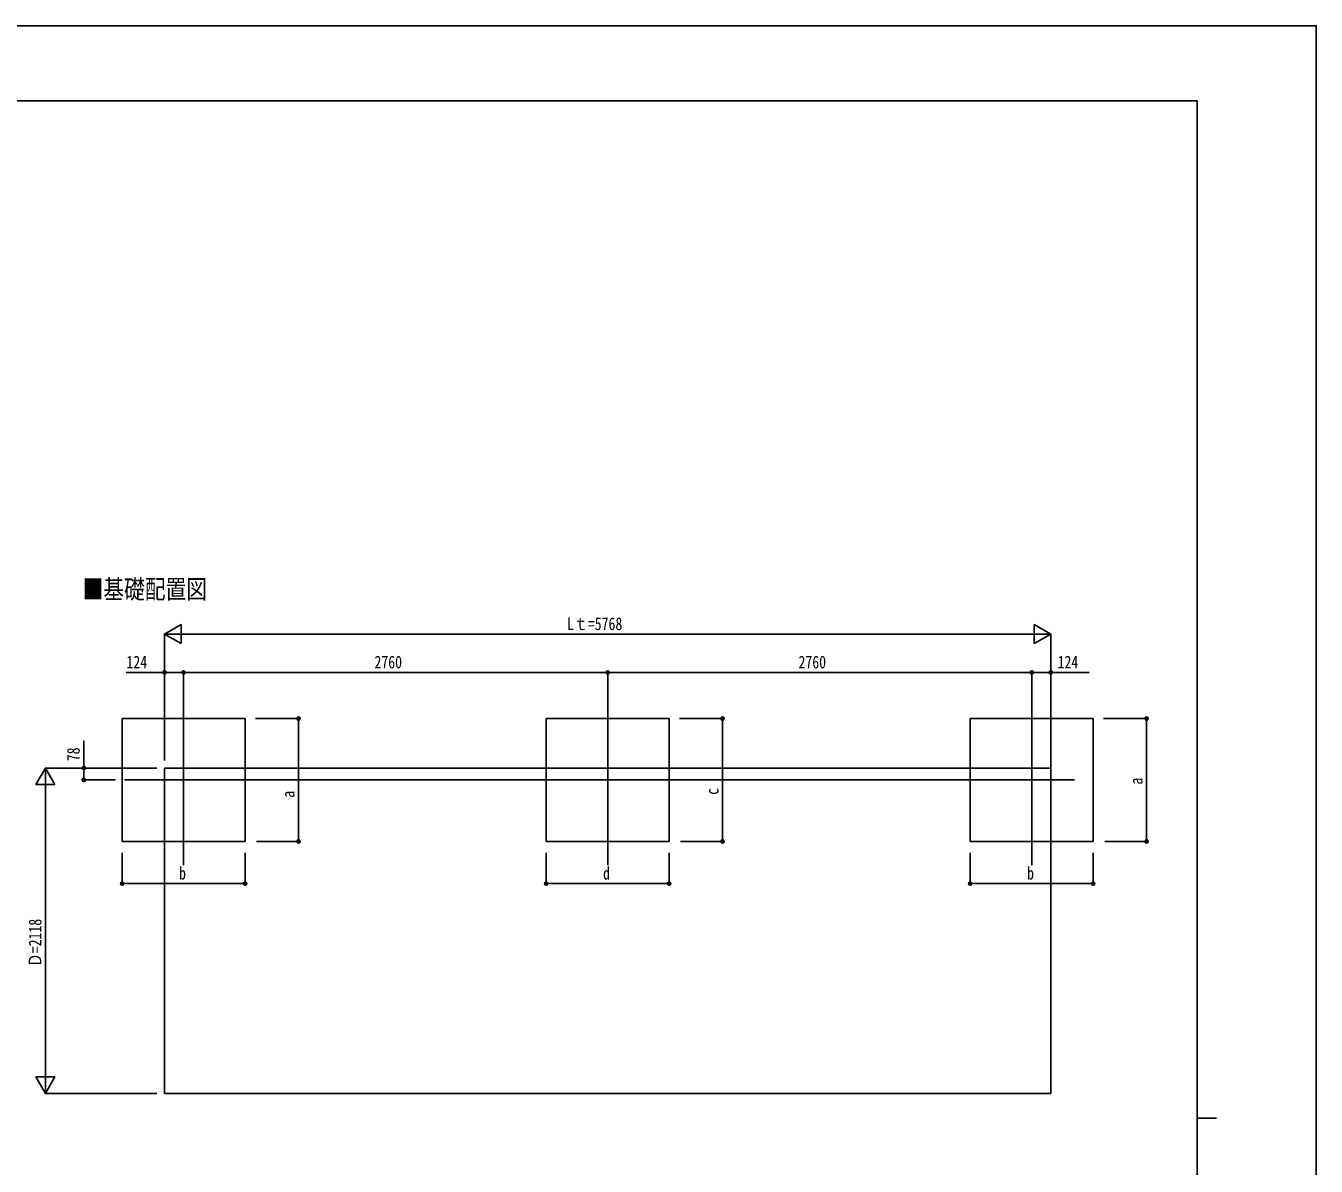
# Model space of a CAD drawing. Units: millimetres, scale not verified. Extents: x -10512 to 10512, y -7425 to 7425.
# Drawn here: x 2114 to 10512, y 0 to 7425 of the extents above; entities that cross this region are included whole.
import ezdxf
from ezdxf.enums import TextEntityAlignment as Align

# ---------------------------------------------------------------- set-up
doc = ezdxf.new("R2010")
doc.units = ezdxf.units.MM
doc.header["$LTSCALE"] = 30
for name, color, linetype in [('0-2_USER1', 3, 'Continuous'), ('0-3_YKK_12', 2, 'Continuous'), ('0-5_YKK_A1', 4, 'Continuous'), ('0-6_YKK_D', 6, 'Continuous'), ('0-7_YKK_ZWAK', 7, 'Continuous')]:
    doc.layers.add(name, color=color, linetype=linetype)
doc.styles.add('ＭＳ ゴシック', font='')
doc.styles.get('ＭＳ ゴシック').set_extended_font_data('MS Gothic')

msp = doc.modelspace()

# ---------------------------------------------------------------- linework, layer by layer
at = {"layer": '0-3_YKK_12'}
for p, q in [((3140.83, 2954.82), (3140.83, 1959.65)), ((5900.83, 2954.82), (5900.83, 1959.65)), ((8660.83, 2954.82), (8660.83, 1959.65)), ((2755.87, 2514.74), (6074.97, 2514.74)), ((5619.87, 2514.74), (8938.97, 2514.74))]:
    msp.add_line(p, q, dxfattribs=at)
at = {"layer": '0-5_YKK_A1'}
for p, q in [((3016.83, 2592.54), (8784.83, 2592.54)), ((3016.83, 2592.54), (3016.83, 474.16)), ((8784.83, 2592.54), (8784.83, 474.16)), ((8784.83, 474.16), (3016.83, 474.16))]:
    msp.add_line(p, q, dxfattribs=at)
for points in [[(2740.83, 2114.74), (3540.83, 2114.74), (3540.83, 2914.74), (2740.83, 2914.74)], [(5500.83, 2114.74), (6300.83, 2114.74), (6300.83, 2914.74), (5500.83, 2914.74)], [(8260.83, 2114.74), (9060.83, 2114.74), (9060.83, 2914.74), (8260.83, 2914.74)]]:
    msp.add_lwpolyline(points, close=True, dxfattribs=at)
at = {"layer": '0-6_YKK_D'}
for p, q in [((3016.83, 3464.74), (3125.08, 3527.24)), ((3016.83, 2642.54), (3016.83, 3465.74)), ((3016.83, 3464.74), (3125.08, 3402.24)), ((3016.83, 3464.74), (3233.34, 3464.74)), ((3125.08, 3402.24), (3125.08, 3527.24)), ((3141.83, 3464.74), (8659.83, 3464.74)), ((8784.83, 3464.74), (8568.33, 3464.74)), ((8784.83, 3464.74), (8676.58, 3527.24)), ((8676.58, 3527.24), (8676.58, 3402.24)), ((8784.83, 3464.74), (8676.58, 3402.24)), ((8784.83, 2593.54), (8784.83, 3465.74)), ((3016.83, 2642.54), (3016.83, 3215.74)), ((3140.83, 2955.82), (3140.83, 3215.74)), ((3140.83, 2955.82), (3140.83, 3215.74)), ((3140.83, 3214.74), (5900.83, 3214.74)), ((5900.83, 2954.82), (5900.83, 3215.74)), ((5900.83, 2954.82), (5900.83, 3215.74)), ((5900.83, 3214.74), (8660.83, 3214.74)), ((8660.83, 2955.82), (8660.83, 3215.74)), ((8660.83, 2955.82), (8660.83, 3215.74)), ((8784.83, 2642.54), (8784.83, 3215.74)), ((3607.99, 2914.74), (3889.94, 2914.74)), ((3888.94, 2114.74), (3888.94, 2914.74)), ((6367.99, 2914.74), (6649.94, 2914.74)), ((6648.94, 2114.74), (6648.94, 2914.74)), ((9127.99, 2914.74), (9409.94, 2914.74)), ((9408.94, 2114.74), (9408.94, 2914.74)), ((2240.83, 2592.54), (2178.33, 2484.29)), ((2966.83, 2592.54), (2239.83, 2592.54)), ((2240.83, 2592.54), (2303.33, 2484.29)), ((2240.83, 2592.54), (2240.83, 2376.03)), ((2966.83, 2592.54), (2489.83, 2592.54)), ((2178.33, 2484.29), (2303.33, 2484.29)), ((2240.83, 599.16), (2240.83, 2467.54)), ((2698.39, 2514.74), (2489.83, 2514.74)), ((3615.83, 2114.74), (3889.94, 2114.74)), ((6375.83, 2114.74), (6649.94, 2114.74)), ((9135.83, 2114.74), (9409.94, 2114.74)), ((2740.83, 2040.54), (2740.83, 1838.74)), ((3540.83, 2040.72), (3540.83, 1838.74)), ((5500.83, 2040.54), (5500.83, 1838.74)), ((6300.83, 2040.72), (6300.83, 1838.74)), ((8260.83, 2040.54), (8260.83, 1838.74)), ((9060.83, 2040.72), (9060.83, 1838.74)), ((2740.83, 1839.74), (3540.83, 1839.74)), ((5500.83, 1839.74), (6300.83, 1839.74)), ((8260.83, 1839.74), (9060.83, 1839.74)), ((2240.83, 474.16), (2240.83, 690.67)), ((2240.83, 474.16), (2178.33, 582.41)), ((2303.33, 582.41), (2178.33, 582.41)), ((2240.83, 474.16), (2303.33, 582.41)), ((2966.83, 474.16), (2239.83, 474.16))]:
    msp.add_line(p, q, dxfattribs=at)
for points in [[(3140.83, 3214.74), (3016.83, 3214.74), (2767, 3214.74)], [(8660.83, 3214.74), (8784.83, 3214.74), (9034.66, 3214.74)], [(2490.83, 2514.74), (2490.83, 2592.54), (2490.83, 2770.37)]]:
    msp.add_lwpolyline(points, dxfattribs=at)
for centre in [(3016.83, 3214.74), (3140.83, 3214.74), (3140.83, 3214.74), (5900.83, 3214.74), (5900.83, 3214.74), (8660.83, 3214.74), (8660.83, 3214.74), (8784.83, 3214.74), (3888.94, 2914.74), (6648.94, 2914.74), (9408.94, 2914.74), (2490.83, 2592.54), (2490.83, 2514.74), (3888.94, 2114.74), (6648.94, 2114.74), (9408.94, 2114.74), (2740.83, 1839.74), (3540.83, 1839.74), (5500.83, 1839.74), (6300.83, 1839.74), (8260.83, 1839.74), (9060.83, 1839.74)]:
    msp.add_circle(centre, 10.62, dxfattribs=at)
at = {"layer": '0-7_YKK_ZWAK'}
for p, q in [((9737.55, 6937.5), (-9762.45, 6937.5)), ((9737.55, 6937.5), (9737.55, -6312.5)), ((9737.55, 312.5), (9862.55, 312.5))]:
    msp.add_line(p, q, dxfattribs=at)
msp.add_lwpolyline([(-10512.5, -7425), (10512.5, -7425), (10512.5, 7425), (-10512.5, 7425)], close=True, dxfattribs=at)

# ---------------------------------------------------------------- texts
at = {"layer": '0-2_USER1', "style": 'ＭＳ ゴシック', "width": 0.8}
msp.add_text('■基礎配置図', height=123.7, dxfattribs=at).set_placement((2483.12, 3657.98), align=Align.BOTTOM_LEFT)
at = {"layer": '0-6_YKK_D', "style": 'ＭＳ ゴシック', "width": 0.8}
for s, p in [('Lｔ=5768', (5636.83, 3465.74)), ('124', (2768.66, 3216.41)), ('2760', (4382.83, 3216.41)), ('2760', (7142.83, 3216.41)), ('124', (8829, 3216.41)), ('b', (3110.83, 1841.07)), ('d', (5870.83, 1841.07)), ('b', (8630.83, 1841.07))]:
    msp.add_text(s, height=82.48, dxfattribs=at).set_placement(p, align=Align.BOTTOM_LEFT)
for s, p in [('78', (2489.16, 2636.71)), ('a', (9407.27, 2484.74)), ('a', (3887.27, 2399.22)), ('c', (6647.27, 2417.77)), ('Ｄ=2118', (2239.83, 1296.35))]:
    msp.add_text(s, height=82.48, rotation=90, dxfattribs=at).set_placement(p, align=Align.BOTTOM_LEFT)

doc.saveas('drawing.dxf')
